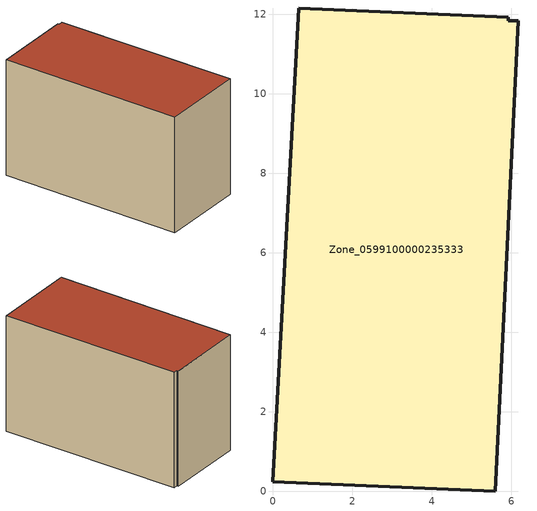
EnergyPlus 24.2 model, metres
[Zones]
Zone_0599100000235333
 floor ground (C_G): 0,0.24 0.65,12.15 5.92,11.92 5.92,11.83 6.17,11.83 5.6,0 z1.04
 wall outside (C_F): 0.65,12.15 0,0.24 5.6,0 6.17,11.83 5.92,11.83 5.92,11.92 0.65,12.15 z1.04:8.63
 roof outside (C_R): 5.6,0 6.17,11.83 5.92,11.83 5.92,11.92 0.65,12.15 0,0.24 z8.63
[BUILDING]
Pand.0599100000235333: North Axis=0; Terrain=City; Loads Convergence Tolerance Value=0.04; Temperature Convergence Tolerance Value=0.4; Solar Distribution=FullExterior; Maximum Number of Warmup Days=25; Minimum Number of Warmup Days=1
[Site:Location]
Rotterdam.The.Hague.AP_ZH_NLD Design_Conditions: Latitude=51.96; Longitude=4.45; Time Zone=1; Elevation=-4.5
[SITE:GROUNDTEMPERATURE:BUILDINGSURFACE]
18, 18, 18, 18, 18, 18, 18, 18, 18, 18, 18, 18
[MATERIAL] Thermal Absorptance=0.9; Solar Absorptance=0.7; Visible Absorptance=0.7
Name | Roughness | Thickness | Conductivity | Density | Specific Heat
G.TI.1975-1991 | MediumSmooth | 0.15 | 0.288461 | 540 | 1210
F.TI.1975-1991 | Rough | 0.3 | 0.230769 | 1920 | 840
R.TI.1975-1991 | MediumRough | 0.2 | 0.153846 | 1500 | 1000
[CONSTRUCTION]
C_G: G.TI.1975-1991
C_F: F.TI.1975-1991
C_R: R.TI.1975-1991
[ZONE]
Zone_0599100000235333: Type=1; Multiplier=1; Ceiling Height=Autocalculate; Volume=Autocalculate; Floor Area=autocalculate; Part of Total Floor Area=Yes
[ZONEINFILTRATION:DESIGNFLOWRATE]
Infil_Zone_0599100000235333: Zone or ZoneList or Space or SpaceList=Zone_0599100000235333; Schedule=AlwaysOn; Design Flow Rate Calculation Method=Flow/Area; Flow Rate per Floor Area=0.003; Constant Term Coefficient=1; Temperature Term Coefficient=0; Velocity Term Coefficient=0; Velocity Squared Term Coefficient=0
[HVACTEMPLATE:ZONE:IDEALLOADSAIRSYSTEM]
Zone_0599100000235333: Maximum Heating Supply Air Temperature=50; Minimum Cooling Supply Air Temperature=13; Maximum Heating Supply Air Humidity Ratio=0.0156; Minimum Cooling Supply Air Humidity Ratio=0.0077; Heating Limit=NoLimit; Cooling Limit=NoLimit; Dehumidification Control Type=ConstantSensibleHeatRatio; Cooling Sensible Heat Ratio=0.7; Dehumidification Setpoint=60; Humidification Control Type=None; Humidification Setpoint=30; Outdoor Air Method=None; Outdoor Air Flow Rate per Person=0.00944; Outdoor Air Flow Rate per Zone Floor Area=0; Outdoor Air Flow Rate per Zone=0; Demand Controlled Ventilation Type=None; Outdoor Air Economizer Type=NoEconomizer; Heat Recovery Type=None; Sensible Heat Recovery Effectiveness=0.7; Latent Heat Recovery Effectiveness=0.65
[ZONECONTROL:THERMOSTAT]
ThermostatControl_Zone_0599100000235333: Zone or ZoneList=Zone_0599100000235333; Control Type Schedule=DualSetpointControlType; Control 1=Thermostat_Zone_0599100000235333; Temperature Difference Between Cutout And Setpoint=0
[THERMOSTATSETPOINT:DUALSETPOINT]
Thermostat_Zone_0599100000235333: Heating Setpoint Temperature Schedule=HeatingSetpoint_Zone_0599100000235333; Cooling Setpoint Temperature Schedule=CoolingSetpoint_Zone_0599100000235333
[SCHEDULE:COMPACT]
HeatingSetpoint_Zone_0599100000235333: Through: 12/31, For: AllDays, Until: 24:00, 21
CoolingSetpoint_Zone_0599100000235333: Through: 12/31, For: AllDays, Until: 24:00, 24
DualSetpointControlType: Through: 12/31, For: AllDays, Until: 24:00, 4
AlwaysOn: Through: 12/31, For: AllDays, Until: 24:00, 1
